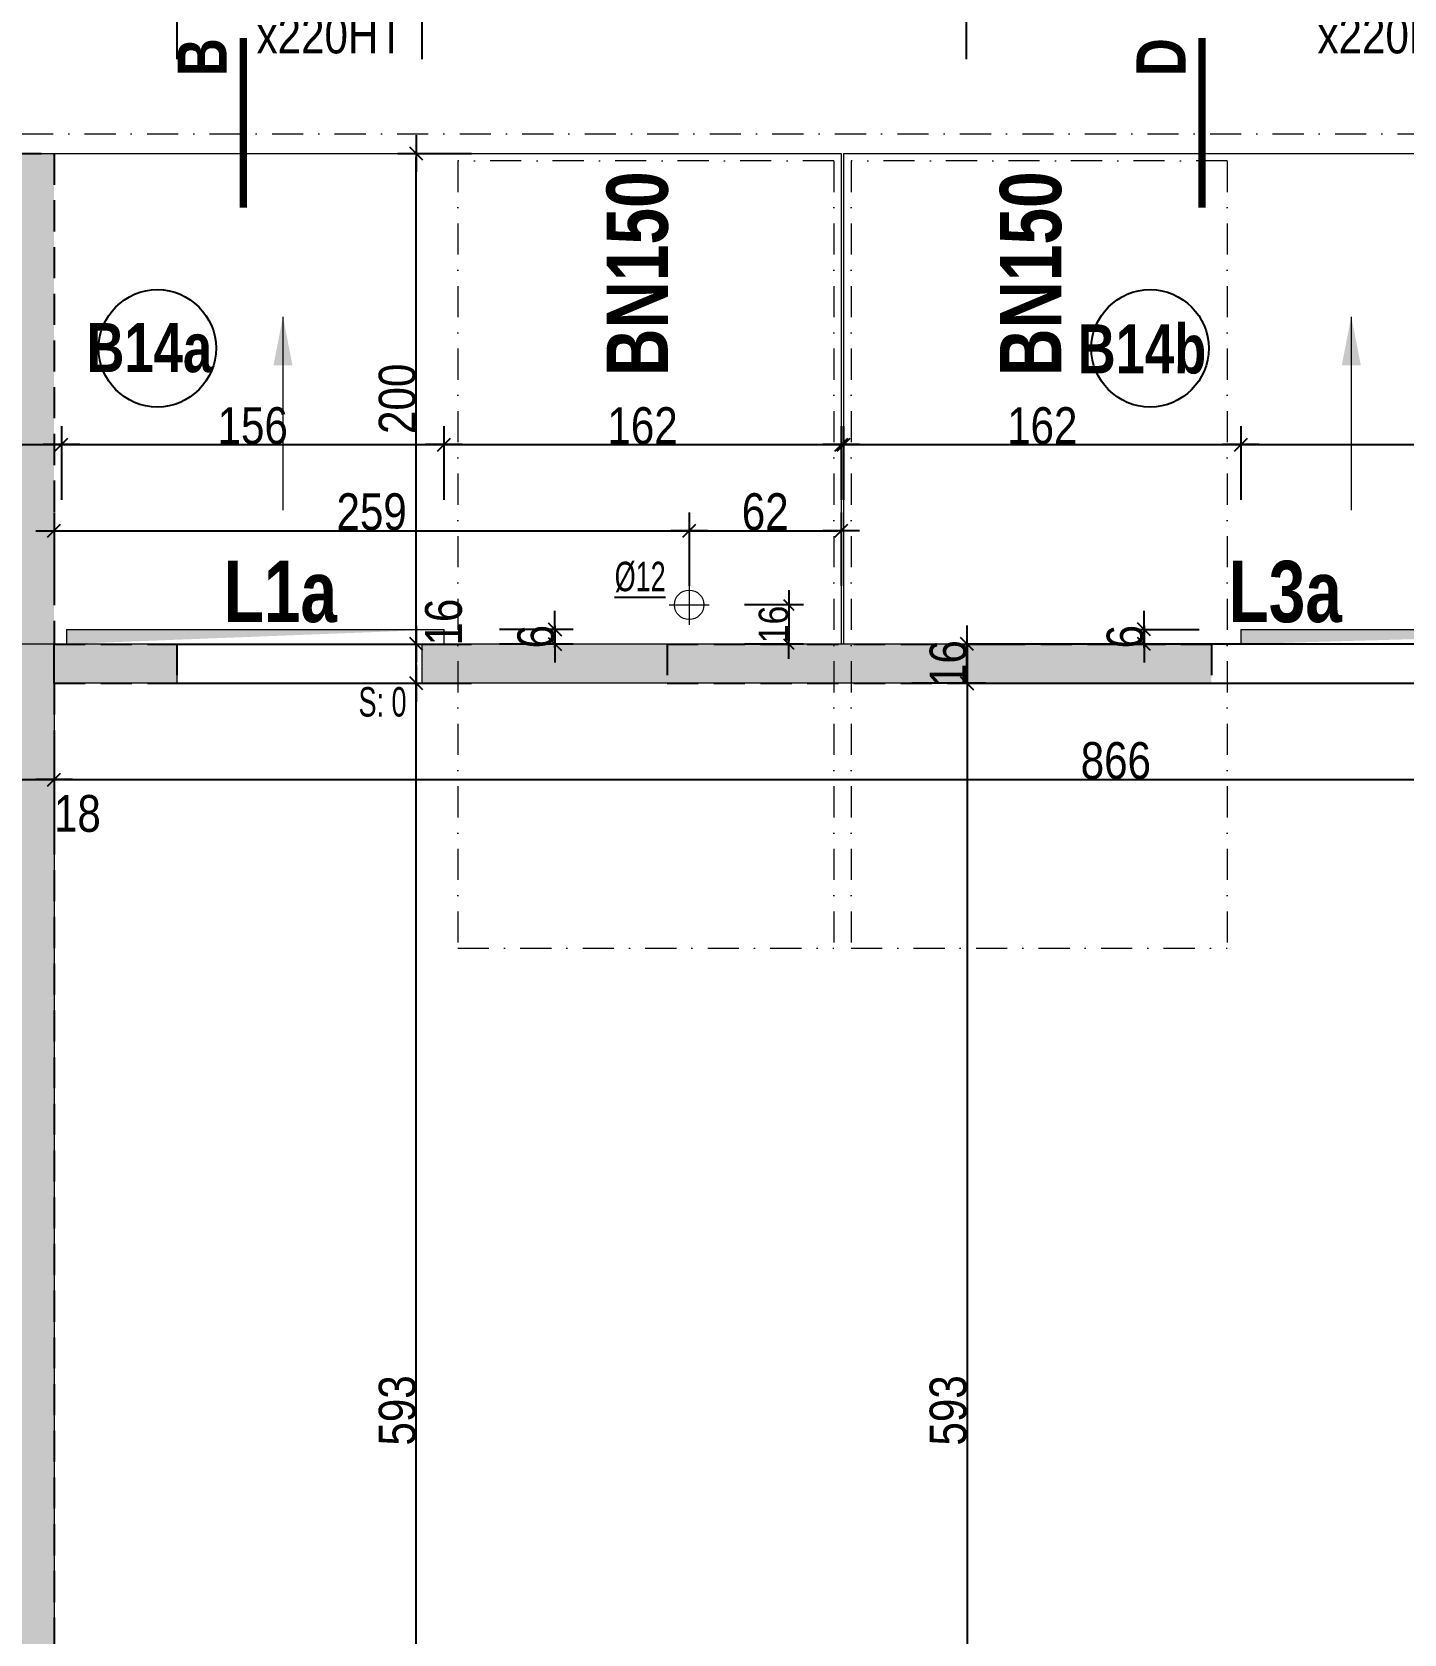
# Model space of a CAD drawing. Header units: millimetres. Extents: x 0 to 26991, y -21919 to -4.
# Drawn here: x 22053 to 22612, y -18921 to -18267 of the extents above; entities that cross this region are included whole.
import ezdxf
from ezdxf.enums import TextEntityAlignment as Align

# ---------------------------------------------------------------- set-up
doc = ezdxf.new("R2010")
doc.units = ezdxf.units.MM
doc.linetypes.add('CACHEX2', pattern=[19.05, 12.7, -6.35])
doc.linetypes.add('TIRETPTX2', pattern=[50.8, 25.4, -12.7, 0, -12.7])
for name, color, linetype in [('01_cote_gen', 4, 'Continuous'), ('01_linteaux', 2, 'Continuous'), ('01_murs_sup', 2, 'CACHEX2'), ('01_poch_murs', 253, 'Continuous'), ('01_poch_poteaux', 250, 'Continuous'), ('01_texte', 230, 'Continuous'), ('AA_COTES', 2, 'Continuous')]:
    doc.layers.add(name, color=color, linetype=linetype)
doc.layers.add('01_murs_coup', color=5, linetype='Continuous', lineweight=60)
doc.layers.add('01_tram_axes', color=2, linetype='TIRETPTX2', lineweight=9)
doc.styles.add('ARIAL NA', font='ARIALN.TTF')
doc.styles.add('impact', font='impact.ttf')
doc.styles.add('STYLE2', font='ARIALN.TTF')
doc.dimstyles.new('JB50', dxfattribs={"dimscale": 0.1, "dimtxt": 150, "dimasz": 15, "dimexe": 0.1, "dimexo": 0.1, "dimgap": 0.09, "dimtad": 1, "dimdec": 1, "dimdsep": 46, "dimtxsty": 'STYLE2', "dimblk1": 'BOND_G', "dimblk2": 'BOND_D', "dimsah": 1, "dimcen": 1.5, "dimdle": 0.01, "dimse1": 1, "dimse2": 1, "dimclrd": 4, "dimclre": 2, "dimclrt": 6, "dimazin": 2, "dimtfac": 2.333333, "dimtdec": 1, "dimtix": 1, "dimtmove": 2, "dimatfit": 3, "dimldrblk": 'BOND_G', "dimfxl": 1, "dimtolj": 1, "dimtzin": 0, "dimarcsym": 0})
doc.dimstyles.new('JB50res', dxfattribs={"dimscale": 0.1, "dimtxt": 120, "dimasz": 12, "dimexe": 0.1, "dimexo": 0.1, "dimgap": 0.09, "dimtad": 1, "dimdec": 1, "dimdsep": 46, "dimtxsty": 'STYLE2', "dimblk1": 'BOND_G', "dimblk2": 'BOND_D', "dimsah": 1, "dimcen": 1.5, "dimdle": 0.01, "dimse1": 1, "dimse2": 1, "dimclrd": 4, "dimclre": 2, "dimclrt": 6, "dimazin": 2, "dimtfac": 2.333333, "dimtdec": 1, "dimtix": 1, "dimtmove": 2, "dimatfit": 3, "dimldrblk": 'BOND_G', "dimfxl": 1, "dimtolj": 1, "dimtzin": 0, "dimarcsym": 0})
pattern_1 = [(135, (-7447.66, 5279.43), (-11.2253202, 9e-16), [7.9375, -7.9375])]

# ---------------------------------------------------------------- blocks, each defined once
blk = doc.blocks.new('BOND_G')
at = {"layer": 'AA_COTES', "color": 0}
for p, q in [((0, -5), (0, 15)), ((5, 0), (-5, 0)), ((1.77, 1.77), (-1.77, -1.77))]:
    blk.add_line(p, q, dxfattribs=at)
blk = doc.blocks.new('BOND_D')
at = {"layer": 'AA_COTES', "color": 0}
for p, q in [((0, 5), (0, -15)), ((5, 0), (-5, 0)), ((-1.77, -1.77), (1.77, 1.77))]:
    blk.add_line(p, q, dxfattribs=at)
blk = doc.blocks.new('*D3203')
at = {"layer": '01_cote_gen', "color": 4, "lineweight": -2, "ltscale": 2, "transparency": 16777216}
blk.add_line((22322.24, -18470.77), (22381.24, -18470.77), dxfattribs=at)
at = {"layer": 'Defpoints', "color": 0, "ltscale": 2, "transparency": 16777216}
for p in [(22382.74, -18470.77), (22320.74, -18499.68), (22382.74, -18515.84)]:
    blk.add_point(p, dxfattribs=at)
at = {"layer": '01_cote_gen', "color": 4, "lineweight": -2, "ltscale": 2, "transparency": 16777216, "xscale": 1.5, "yscale": 1.5, "zscale": 1.5, "rotation": 180}
blk.add_blockref('BOND_G', (22320.74, -18470.77), dxfattribs=at)
at = {"layer": '01_cote_gen', "color": 4, "lineweight": -2, "ltscale": 2, "transparency": 16777216, "xscale": 1.5, "yscale": 1.5, "zscale": 1.5}
blk.add_blockref('BOND_D', (22382.74, -18470.77), dxfattribs=at)
at = {"layer": '01_cote_gen', "color": 6, "lineweight": 0, "ltscale": 2, "transparency": 16777216, "insert": (22351.74, -18463.1), "char_height": 15, "attachment_point": 5, "style": 'STYLE2'}
blk.add_mtext('\\A1;62', dxfattribs=at)
blk = doc.blocks.new('*D3210')
at = {"layer": '01_cote_gen', "color": 4, "lineweight": -2, "ltscale": 0.1, "transparency": 16777216}
blk.add_line((22045.24, -18572.23), (22060.24, -18572.23), dxfattribs=at)
at = {"layer": 'Defpoints', "color": 0, "ltscale": 0.1, "transparency": 16777216}
for p in [(22061.74, -18572.23), (22043.74, -18597.91), (22061.74, -18610.43)]:
    blk.add_point(p, dxfattribs=at)
at = {"layer": '01_cote_gen', "color": 4, "lineweight": -2, "ltscale": 0.1, "transparency": 16777216, "xscale": 1.5, "yscale": 1.5, "zscale": 1.5, "rotation": 180}
blk.add_blockref('BOND_G', (22043.74, -18572.23), dxfattribs=at)
at = {"layer": '01_cote_gen', "color": 4, "lineweight": -2, "ltscale": 0.1, "transparency": 16777216, "xscale": 1.5, "yscale": 1.5, "zscale": 1.5}
blk.add_blockref('BOND_D', (22061.74, -18572.23), dxfattribs=at)
at = {"layer": '01_cote_gen', "color": 6, "ltscale": 0.1, "transparency": 16777216, "insert": (22071.24, -18586.14), "char_height": 15, "attachment_point": 5, "style": 'STYLE2'}
blk.add_mtext('\\A1;18', dxfattribs=at)
blk = doc.blocks.new('*D3211')
at = {"layer": '01_cote_gen', "color": 4, "lineweight": -2, "ltscale": 0.1, "transparency": 16777216}
blk.add_line((22063.24, -18572.23), (22926.24, -18572.23), dxfattribs=at)
at = {"layer": 'Defpoints', "color": 0, "ltscale": 0.1, "transparency": 16777216}
for p in [(22927.74, -18572.23), (22061.74, -18610.43), (22927.74, -18622.95)]:
    blk.add_point(p, dxfattribs=at)
at = {"layer": '01_cote_gen', "color": 4, "lineweight": -2, "ltscale": 0.1, "transparency": 16777216, "xscale": 1.5, "yscale": 1.5, "zscale": 1.5, "rotation": 180}
blk.add_blockref('BOND_G', (22061.74, -18572.23), dxfattribs=at)
at = {"layer": '01_cote_gen', "color": 4, "lineweight": -2, "ltscale": 0.1, "transparency": 16777216, "xscale": 1.5, "yscale": 1.5, "zscale": 1.5}
blk.add_blockref('BOND_D', (22927.74, -18572.23), dxfattribs=at)
at = {"layer": '01_cote_gen', "color": 6, "ltscale": 0.1, "transparency": 16777216, "insert": (22494.74, -18564.56), "char_height": 15, "attachment_point": 5, "style": 'STYLE2'}
blk.add_mtext('\\A1;866', dxfattribs=at)
blk = doc.blocks.new('*D3226')
at = {"layer": '01_cote_gen', "color": 4, "lineweight": -2, "ltscale": 0.1, "transparency": 16777216}
blk.add_line((21311.24, -18114.45), (23456.24, -18114.45), dxfattribs=at)
at = {"layer": 'Defpoints', "color": 0, "ltscale": 0.1, "transparency": 16777216}
for p in [(23457.74, -18114.45), (21309.74, -18604.77), (23457.74, -18604.77)]:
    blk.add_point(p, dxfattribs=at)
at = {"layer": '01_cote_gen', "color": 4, "lineweight": -2, "ltscale": 0.1, "transparency": 16777216, "xscale": 1.5, "yscale": 1.5, "zscale": 1.5, "rotation": 180}
blk.add_blockref('BOND_G', (21309.74, -18114.45), dxfattribs=at)
at = {"layer": '01_cote_gen', "color": 4, "lineweight": -2, "ltscale": 0.1, "transparency": 16777216, "xscale": 1.5, "yscale": 1.5, "zscale": 1.5}
blk.add_blockref('BOND_D', (23457.74, -18114.45), dxfattribs=at)
at = {"layer": '01_cote_gen', "color": 6, "ltscale": 0.1, "transparency": 16777216, "insert": (22383.74, -18106.78), "char_height": 15, "attachment_point": 5, "style": 'STYLE2'}
blk.add_mtext('\\A1;2148', dxfattribs=at)
blk = doc.blocks.new('*D3230')
at = {"layer": '01_cote_gen', "color": 4, "lineweight": -2, "ltscale": 0.1, "transparency": 16777216}
blk.add_line((22063.25, -18470.77), (22319.24, -18470.77), dxfattribs=at)
at = {"layer": 'Defpoints', "color": 0, "ltscale": 0.1, "transparency": 16777216}
for p in [(22320.74, -18470.77), (22061.75, -18477.09), (22320.74, -18478.27)]:
    blk.add_point(p, dxfattribs=at)
at = {"layer": '01_cote_gen', "color": 4, "lineweight": -2, "ltscale": 0.1, "transparency": 16777216, "xscale": 1.5, "yscale": 1.5, "zscale": 1.5, "rotation": 180}
blk.add_blockref('BOND_G', (22061.75, -18470.77), dxfattribs=at)
at = {"layer": '01_cote_gen', "color": 4, "lineweight": -2, "ltscale": 0.1, "transparency": 16777216, "xscale": 1.5, "yscale": 1.5, "zscale": 1.5}
blk.add_blockref('BOND_D', (22320.74, -18470.77), dxfattribs=at)
at = {"layer": '01_cote_gen', "color": 6, "ltscale": 0.1, "transparency": 16777216, "insert": (22191.24, -18463.1), "char_height": 15, "attachment_point": 5, "style": 'STYLE2'}
blk.add_mtext('\\A1;259', dxfattribs=at)
blk = doc.blocks.new('*D3232')
at = {"layer": '01_cote_gen', "color": 4, "lineweight": -2, "transparency": 16777216}
blk.add_line((22361.33, -18502.18), (22361.33, -18515.78), dxfattribs=at)
at = {"layer": 'Defpoints', "color": 0, "transparency": 16777216}
for p in [(22294.38, -18500.98), (22335.38, -18516.98), (22361.33, -18516.98)]:
    blk.add_point(p, dxfattribs=at)
at = {"layer": '01_cote_gen', "color": 4, "lineweight": -2, "transparency": 16777216, "xscale": 1.2, "yscale": 1.2, "zscale": 1.2}
for name, p, rotation in [('BOND_G', (22361.33, -18500.98), 90), ('BOND_D', (22361.33, -18516.98), 270)]:
    blk.add_blockref(name, p, dxfattribs=dict(at, rotation=rotation))
at = {"layer": '01_cote_gen', "color": 6, "lineweight": 0, "transparency": 16777216, "insert": (22355.2, -18508.98), "char_height": 12, "attachment_point": 5, "rotation": 90, "style": 'STYLE2'}
blk.add_mtext('\\A1;16', dxfattribs=at)
blk = doc.blocks.new('*D3243')
at = {"layer": '01_cote_gen', "color": 4, "lineweight": -2, "ltscale": 0.1, "transparency": 16777216}
blk.add_line((21846.24, -18435.67), (22063.25, -18435.67), dxfattribs=at)
at = {"layer": 'Defpoints', "color": 0, "ltscale": 0.1, "transparency": 16777216}
for p in [(22064.75, -18435.67), (21844.74, -18447.97), (22064.75, -18496.71)]:
    blk.add_point(p, dxfattribs=at)
at = {"layer": '01_cote_gen', "color": 4, "lineweight": -2, "ltscale": 0.1, "transparency": 16777216, "xscale": 1.5, "yscale": 1.5, "zscale": 1.5, "rotation": 180}
blk.add_blockref('BOND_G', (21844.74, -18435.67), dxfattribs=at)
at = {"layer": '01_cote_gen', "color": 4, "lineweight": -2, "ltscale": 0.1, "transparency": 16777216, "xscale": 1.5, "yscale": 1.5, "zscale": 1.5}
blk.add_blockref('BOND_D', (22064.75, -18435.67), dxfattribs=at)
at = {"layer": '01_cote_gen', "color": 6, "ltscale": 0.1, "transparency": 16777216, "insert": (21954.74, -18428.01), "char_height": 15, "attachment_point": 5, "style": 'STYLE2'}
blk.add_mtext('\\A1;220', dxfattribs=at)
blk = doc.blocks.new('*D3244')
at = {"layer": '01_cote_gen', "color": 4, "lineweight": -2, "ltscale": 0.1, "transparency": 16777216}
blk.add_line((22066.25, -18435.67), (22219.23, -18435.67), dxfattribs=at)
at = {"layer": 'Defpoints', "color": 0, "ltscale": 0.1, "transparency": 16777216}
for p in [(22220.73, -18435.67), (22064.75, -18458.17), (22220.73, -18510.98)]:
    blk.add_point(p, dxfattribs=at)
at = {"layer": '01_cote_gen', "color": 4, "lineweight": -2, "ltscale": 0.1, "transparency": 16777216, "xscale": 1.5, "yscale": 1.5, "zscale": 1.5, "rotation": 180}
blk.add_blockref('BOND_G', (22064.75, -18435.67), dxfattribs=at)
at = {"layer": '01_cote_gen', "color": 4, "lineweight": -2, "ltscale": 0.1, "transparency": 16777216, "xscale": 1.5, "yscale": 1.5, "zscale": 1.5}
blk.add_blockref('BOND_D', (22220.73, -18435.67), dxfattribs=at)
at = {"layer": '01_cote_gen', "color": 6, "ltscale": 0.1, "transparency": 16777216, "insert": (22142.74, -18428.01), "char_height": 15, "attachment_point": 5, "style": 'STYLE2'}
blk.add_mtext('\\A1;156', dxfattribs=at)
blk = doc.blocks.new('*D3245')
at = {"layer": '01_cote_gen', "color": 4, "lineweight": -2, "ltscale": 0.1, "transparency": 16777216}
blk.add_line((22222.23, -18435.67), (22381.24, -18435.67), dxfattribs=at)
at = {"layer": 'Defpoints', "color": 0, "ltscale": 0.1, "transparency": 16777216}
for p in [(22382.74, -18435.67), (22220.73, -18443.17), (22382.74, -18441)]:
    blk.add_point(p, dxfattribs=at)
at = {"layer": '01_cote_gen', "color": 4, "lineweight": -2, "ltscale": 0.1, "transparency": 16777216, "xscale": 1.5, "yscale": 1.5, "zscale": 1.5, "rotation": 180}
blk.add_blockref('BOND_G', (22220.73, -18435.67), dxfattribs=at)
at = {"layer": '01_cote_gen', "color": 4, "lineweight": -2, "ltscale": 0.1, "transparency": 16777216, "xscale": 1.5, "yscale": 1.5, "zscale": 1.5}
blk.add_blockref('BOND_D', (22382.74, -18435.67), dxfattribs=at)
at = {"layer": '01_cote_gen', "color": 6, "ltscale": 0.1, "transparency": 16777216, "insert": (22301.73, -18428.01), "char_height": 15, "attachment_point": 5, "style": 'STYLE2'}
blk.add_mtext('\\A1;162', dxfattribs=at)
blk = doc.blocks.new('*D3246')
at = {"layer": '01_cote_gen', "color": 4, "lineweight": -2, "ltscale": 0.1, "transparency": 16777216}
blk.add_line((22385.24, -18435.67), (22544.25, -18435.67), dxfattribs=at)
at = {"layer": 'Defpoints', "color": 0, "ltscale": 0.1, "transparency": 16777216}
for p in [(22383.74, -18416.97), (22545.75, -18435.67), (22545.75, -18510.98)]:
    blk.add_point(p, dxfattribs=at)
at = {"layer": '01_cote_gen', "color": 4, "lineweight": -2, "ltscale": 0.1, "transparency": 16777216, "xscale": 1.5, "yscale": 1.5, "zscale": 1.5, "rotation": 180}
blk.add_blockref('BOND_G', (22383.74, -18435.67), dxfattribs=at)
at = {"layer": '01_cote_gen', "color": 4, "lineweight": -2, "ltscale": 0.1, "transparency": 16777216, "xscale": 1.5, "yscale": 1.5, "zscale": 1.5}
blk.add_blockref('BOND_D', (22545.75, -18435.67), dxfattribs=at)
at = {"layer": '01_cote_gen', "color": 6, "ltscale": 0.1, "transparency": 16777216, "insert": (22464.74, -18428.01), "char_height": 15, "attachment_point": 5, "style": 'STYLE2'}
blk.add_mtext('\\A1;162', dxfattribs=at)
blk = doc.blocks.new('*D3247')
at = {"layer": '01_cote_gen', "color": 4, "lineweight": -2, "ltscale": 0.1, "transparency": 16777216}
blk.add_line((22547.25, -18435.67), (22756.24, -18435.67), dxfattribs=at)
at = {"layer": 'Defpoints', "color": 0, "ltscale": 0.1, "transparency": 16777216}
for p in [(22757.74, -18435.67), (22545.75, -18456.3), (22757.74, -18510.98)]:
    blk.add_point(p, dxfattribs=at)
at = {"layer": '01_cote_gen', "color": 4, "lineweight": -2, "ltscale": 0.1, "transparency": 16777216, "xscale": 1.5, "yscale": 1.5, "zscale": 1.5, "rotation": 180}
blk.add_blockref('BOND_G', (22545.75, -18435.67), dxfattribs=at)
at = {"layer": '01_cote_gen', "color": 4, "lineweight": -2, "ltscale": 0.1, "transparency": 16777216, "xscale": 1.5, "yscale": 1.5, "zscale": 1.5}
blk.add_blockref('BOND_D', (22757.74, -18435.67), dxfattribs=at)
at = {"layer": '01_cote_gen', "color": 6, "ltscale": 0.1, "transparency": 16777216, "insert": (22651.75, -18428.13), "char_height": 15, "attachment_point": 5, "style": 'STYLE2'}
blk.add_mtext('\\A1;212', dxfattribs=at)
blk = doc.blocks.new('*D3253')
at = {"layer": '01_cote_gen', "color": 4, "lineweight": -2, "ltscale": 0.1, "transparency": 16777216}
for p, q in [((22265.95, -18509.48), (22265.95, -18507.98)), ((22265.95, -18516.96), (22265.95, -18510.98)), ((22265.95, -18518.46), (22265.95, -18519.96))]:
    blk.add_line(p, q, dxfattribs=at)
at = {"layer": 'Defpoints', "color": 0, "ltscale": 0.1, "transparency": 16777216}
for p in [(22217.53, -18510.98), (22265.95, -18510.98), (22217.53, -18516.96)]:
    blk.add_point(p, dxfattribs=at)
at = {"layer": '01_cote_gen', "color": 4, "lineweight": -2, "ltscale": 0.1, "transparency": 16777216, "xscale": 1.5, "yscale": 1.5, "zscale": 1.5}
for name, p, rotation in [('BOND_D', (22265.95, -18510.98), 270), ('BOND_G', (22265.95, -18516.96), 90)]:
    blk.add_blockref(name, p, dxfattribs=dict(at, rotation=rotation))
at = {"layer": '01_cote_gen', "color": 6, "ltscale": 0.1, "transparency": 16777216, "insert": (22258.28, -18513.97), "char_height": 15, "attachment_point": 5, "rotation": 90, "style": 'STYLE2'}
blk.add_mtext('\\A1;6', dxfattribs=at)
blk = doc.blocks.new('*D3255')
at = {"layer": '01_cote_gen', "color": 4, "lineweight": -2, "ltscale": 0.1, "transparency": 16777216}
for p, q in [((22506.27, -18509.48), (22506.27, -18507.98)), ((22506.27, -18510.98), (22506.27, -18516.95)), ((22506.27, -18518.45), (22506.27, -18519.95))]:
    blk.add_line(p, q, dxfattribs=at)
at = {"layer": 'Defpoints', "color": 0, "ltscale": 0.1, "transparency": 16777216}
for p in [(22545.75, -18510.98), (22506.27, -18516.95), (22545.92, -18516.95)]:
    blk.add_point(p, dxfattribs=at)
at = {"layer": '01_cote_gen', "color": 4, "lineweight": -2, "ltscale": 0.1, "transparency": 16777216, "xscale": 1.5, "yscale": 1.5, "zscale": 1.5}
for name, p, rotation in [('BOND_G', (22506.27, -18510.98), 270), ('BOND_D', (22506.27, -18516.95), 90)]:
    blk.add_blockref(name, p, dxfattribs=dict(at, rotation=rotation))
at = {"layer": '01_cote_gen', "color": 6, "ltscale": 0.1, "transparency": 16777216, "insert": (22498.6, -18513.97), "char_height": 15, "attachment_point": 5, "rotation": 90, "style": 'STYLE2'}
blk.add_mtext('\\A1;6', dxfattribs=at)
blk = doc.blocks.new('*D3260')
at = {"layer": '01_cote_gen', "color": 4, "lineweight": -2, "ltscale": 0.1, "transparency": 16777216}
blk.add_line((21995.24, -18255.97), (22110.24, -18255.97), dxfattribs=at)
at = {"layer": 'Defpoints', "color": 0, "ltscale": 0.1, "transparency": 16777216}
for p in [(22111.74, -18255.97), (21993.74, -18516.98), (22111.74, -18516.98)]:
    blk.add_point(p, dxfattribs=at)
at = {"layer": '01_cote_gen', "color": 4, "lineweight": -2, "ltscale": 0.1, "transparency": 16777216, "xscale": 1.5, "yscale": 1.5, "zscale": 1.5, "rotation": 180}
blk.add_blockref('BOND_G', (21993.74, -18255.97), dxfattribs=at)
at = {"layer": '01_cote_gen', "color": 4, "lineweight": -2, "ltscale": 0.1, "transparency": 16777216, "xscale": 1.5, "yscale": 1.5, "zscale": 1.5}
blk.add_blockref('BOND_D', (22111.74, -18255.97), dxfattribs=at)
at = {"layer": '01_cote_gen', "color": 6, "ltscale": 0.1, "transparency": 16777216, "insert": (22052.74, -18248.3), "char_height": 15, "attachment_point": 5, "style": 'STYLE2'}
blk.add_mtext('\\A1;118', dxfattribs=at)
blk = doc.blocks.new('*D3261')
at = {"layer": '01_cote_gen', "color": 4, "lineweight": -2, "ltscale": 0.1, "transparency": 16777216}
blk.add_line((22113.24, -18255.97), (22210.24, -18255.97), dxfattribs=at)
at = {"layer": 'Defpoints', "color": 0, "ltscale": 0.1, "transparency": 16777216}
for p in [(22211.74, -18255.97), (22111.74, -18263.47), (22211.74, -18524.96)]:
    blk.add_point(p, dxfattribs=at)
at = {"layer": '01_cote_gen', "color": 4, "lineweight": -2, "ltscale": 0.1, "transparency": 16777216, "xscale": 1.5, "yscale": 1.5, "zscale": 1.5, "rotation": 180}
blk.add_blockref('BOND_G', (22111.74, -18255.97), dxfattribs=at)
at = {"layer": '01_cote_gen', "color": 4, "lineweight": -2, "ltscale": 0.1, "transparency": 16777216, "xscale": 1.5, "yscale": 1.5, "zscale": 1.5}
blk.add_blockref('BOND_D', (22211.74, -18255.97), dxfattribs=at)
at = {"layer": '01_cote_gen', "color": 6, "ltscale": 0.1, "transparency": 16777216, "insert": (22161.74, -18248.3), "char_height": 15, "attachment_point": 5, "style": 'STYLE2'}
blk.add_mtext('\\A1;100', dxfattribs=at)
blk = doc.blocks.new('*D3262')
at = {"layer": '01_cote_gen', "color": 4, "lineweight": -2, "ltscale": 0.1, "transparency": 16777216}
blk.add_line((22213.24, -18255.97), (22432.2, -18255.97), dxfattribs=at)
at = {"layer": 'Defpoints', "color": 0, "ltscale": 0.1, "transparency": 16777216}
for p in [(22433.7, -18255.97), (22211.74, -18278.47), (22433.7, -18524.96)]:
    blk.add_point(p, dxfattribs=at)
at = {"layer": '01_cote_gen', "color": 4, "lineweight": -2, "ltscale": 0.1, "transparency": 16777216, "xscale": 1.5, "yscale": 1.5, "zscale": 1.5, "rotation": 180}
blk.add_blockref('BOND_G', (22211.74, -18255.97), dxfattribs=at)
at = {"layer": '01_cote_gen', "color": 4, "lineweight": -2, "ltscale": 0.1, "transparency": 16777216, "xscale": 1.5, "yscale": 1.5, "zscale": 1.5}
blk.add_blockref('BOND_D', (22433.7, -18255.97), dxfattribs=at)
at = {"layer": '01_cote_gen', "color": 6, "ltscale": 0.1, "transparency": 16777216, "insert": (22322.72, -18248.43), "char_height": 15, "attachment_point": 5, "style": 'STYLE2'}
blk.add_mtext('\\A1;222', dxfattribs=at)
blk = doc.blocks.new('*D3263')
at = {"layer": '01_cote_gen', "color": 4, "lineweight": -2, "ltscale": 0.1, "transparency": 16777216}
blk.add_line((22435.2, -18255.97), (22732.24, -18255.97), dxfattribs=at)
at = {"layer": 'Defpoints', "color": 0, "ltscale": 0.1, "transparency": 16777216}
for p in [(22733.74, -18255.97), (22433.7, -18532.96), (22733.74, -18532.96)]:
    blk.add_point(p, dxfattribs=at)
at = {"layer": '01_cote_gen', "color": 4, "lineweight": -2, "ltscale": 0.1, "transparency": 16777216, "xscale": 1.5, "yscale": 1.5, "zscale": 1.5, "rotation": 180}
blk.add_blockref('BOND_G', (22433.7, -18255.97), dxfattribs=at)
at = {"layer": '01_cote_gen', "color": 4, "lineweight": -2, "ltscale": 0.1, "transparency": 16777216, "xscale": 1.5, "yscale": 1.5, "zscale": 1.5}
blk.add_blockref('BOND_D', (22733.74, -18255.97), dxfattribs=at)
at = {"layer": '01_cote_gen', "color": 6, "ltscale": 0.1, "transparency": 16777216, "insert": (22583.72, -18248.3), "char_height": 15, "attachment_point": 5, "style": 'STYLE2'}
blk.add_mtext('\\A1;300', dxfattribs=at)
blk = doc.blocks.new('*D3345')
at = {"layer": '01_cote_gen', "color": 4, "lineweight": -2, "ltscale": 0.1, "transparency": 16777216}
for p, q in [((22434.08, -18515.46), (22434.08, -18513.96)), ((22434.08, -18516.96), (22434.08, -18532.96)), ((22434.08, -18534.46), (22434.08, -18535.96))]:
    blk.add_line(p, q, dxfattribs=at)
at = {"layer": 'Defpoints', "color": 0, "ltscale": 0.1, "transparency": 16777216}
for p in [(22604.53, -18516.96), (22434.08, -18532.96), (22604.53, -18532.96)]:
    blk.add_point(p, dxfattribs=at)
at = {"layer": '01_cote_gen', "color": 4, "lineweight": -2, "ltscale": 0.1, "transparency": 16777216, "xscale": 1.5, "yscale": 1.5, "zscale": 1.5}
for name, p, rotation in [('BOND_G', (22434.08, -18516.96), 270), ('BOND_D', (22434.08, -18532.96), 90)]:
    blk.add_blockref(name, p, dxfattribs=dict(at, rotation=rotation))
at = {"layer": '01_cote_gen', "color": 6, "ltscale": 0.1, "transparency": 16777216, "insert": (22426.41, -18524.96), "char_height": 15, "attachment_point": 5, "rotation": 90, "style": 'STYLE2'}
blk.add_mtext('\\A1;16', dxfattribs=at)
blk = doc.blocks.new('*D3346')
at = {"layer": '01_cote_gen', "color": 4, "lineweight": -2, "ltscale": 0.1, "transparency": 16777216}
blk.add_line((22434.08, -18534.46), (22434.08, -19124.49), dxfattribs=at)
at = {"layer": 'Defpoints', "color": 0, "ltscale": 0.1, "transparency": 16777216}
for p in [(22604.53, -18532.96), (22434.08, -19125.99), (22443.87, -19125.99)]:
    blk.add_point(p, dxfattribs=at)
at = {"layer": '01_cote_gen', "color": 4, "lineweight": -2, "ltscale": 0.1, "transparency": 16777216, "xscale": 1.5, "yscale": 1.5, "zscale": 1.5}
for name, p, rotation in [('BOND_G', (22434.08, -18532.96), 90), ('BOND_D', (22434.08, -19125.99), 270)]:
    blk.add_blockref(name, p, dxfattribs=dict(at, rotation=rotation))
at = {"layer": '01_cote_gen', "color": 6, "ltscale": 0.1, "transparency": 16777216, "insert": (22426.41, -18829.47), "char_height": 15, "attachment_point": 5, "rotation": 90, "style": 'STYLE2'}
blk.add_mtext('\\A1;593', dxfattribs=at)
blk = doc.blocks.new('*D3537')
at = {"layer": '01_cote_gen', "color": 4, "lineweight": -2, "ltscale": 0.1, "transparency": 16777216}
blk.add_line((22209.42, -19124.47), (22209.42, -18534.48), dxfattribs=at)
at = {"layer": 'Defpoints', "color": 0, "ltscale": 0.1, "transparency": 16777216}
for p in [(22209.42, -18532.98), (22261.2, -18532.98), (22285.72, -19125.97)]:
    blk.add_point(p, dxfattribs=at)
at = {"layer": '01_cote_gen', "color": 4, "lineweight": -2, "ltscale": 0.1, "transparency": 16777216, "xscale": 1.5, "yscale": 1.5, "zscale": 1.5}
for name, p, rotation in [('BOND_D', (22209.42, -18532.98), 90), ('BOND_G', (22209.42, -19125.97), 270)]:
    blk.add_blockref(name, p, dxfattribs=dict(at, rotation=rotation))
at = {"layer": '01_cote_gen', "color": 6, "ltscale": 0.1, "transparency": 16777216, "insert": (22201.76, -18829.48), "char_height": 15, "attachment_point": 5, "rotation": 90, "style": 'STYLE2'}
blk.add_mtext('\\A1;593', dxfattribs=at)
blk = doc.blocks.new('*D3538')
at = {"layer": '01_cote_gen', "color": 4, "lineweight": -2, "ltscale": 0.1, "transparency": 16777216}
blk.add_line((22209.42, -18531.48), (22209.42, -18518.48), dxfattribs=at)
at = {"layer": 'Defpoints', "color": 0, "ltscale": 0.1, "transparency": 16777216}
for p in [(22209.42, -18516.98), (22269.71, -18516.98), (22261.2, -18532.98)]:
    blk.add_point(p, dxfattribs=at)
at = {"layer": '01_cote_gen', "color": 4, "lineweight": -2, "ltscale": 0.1, "transparency": 16777216, "xscale": 1.5, "yscale": 1.5, "zscale": 1.5}
for name, p, rotation in [('BOND_D', (22209.42, -18516.98), 90), ('BOND_G', (22209.42, -18532.98), 270)]:
    blk.add_blockref(name, p, dxfattribs=dict(at, rotation=rotation))
at = {"layer": '01_cote_gen', "color": 6, "ltscale": 0.1, "transparency": 16777216, "insert": (22220.64, -18508.03), "char_height": 15, "attachment_point": 5, "rotation": 90, "style": 'STYLE2'}
blk.add_mtext('\\A1;16', dxfattribs=at)
blk = doc.blocks.new('*D3539')
at = {"layer": '01_cote_gen', "color": 4, "lineweight": -2, "ltscale": 0.1, "transparency": 16777216}
blk.add_line((22209.42, -18515.46), (22209.42, -18318.48), dxfattribs=at)
at = {"layer": 'Defpoints', "color": 0, "ltscale": 0.1, "transparency": 16777216}
for p in [(22200.02, -18316.98), (22209.42, -18316.98), (22225.07, -18516.96)]:
    blk.add_point(p, dxfattribs=at)
at = {"layer": '01_cote_gen', "color": 4, "lineweight": -2, "ltscale": 0.1, "transparency": 16777216, "xscale": 1.5, "yscale": 1.5, "zscale": 1.5}
for name, p, rotation in [('BOND_D', (22209.42, -18316.98), 90), ('BOND_G', (22209.42, -18516.96), 270)]:
    blk.add_blockref(name, p, dxfattribs=dict(at, rotation=rotation))
at = {"layer": '01_cote_gen', "color": 6, "ltscale": 0.1, "transparency": 16777216, "insert": (22201.76, -18416.97), "char_height": 15, "attachment_point": 5, "rotation": 90, "style": 'STYLE2'}
blk.add_mtext('\\A1;200', dxfattribs=at)
blk = doc.blocks.new('*D3688')
at = {"layer": '01_cote_gen', "color": 4, "lineweight": -2, "ltscale": 0.1, "transparency": 16777216}
blk.add_line((22389.13, -31.29), (22362.93, -31.29), dxfattribs=at)
at = {"layer": 'Defpoints', "color": 0, "ltscale": 0.1, "transparency": 16777216}
for p in [(22390.33, -4.17), (22361.73, -31.29), (22361.73, -19352)]:
    blk.add_point(p, dxfattribs=at)
at = {"layer": '01_cote_gen', "color": 4, "lineweight": -2, "ltscale": 0.1, "transparency": 16777216, "xscale": 1.2, "yscale": 1.2, "zscale": 1.2, "rotation": 180}
blk.add_blockref('BOND_D', (22361.73, -31.29), dxfattribs=at)
at = {"layer": '01_cote_gen', "color": 4, "lineweight": -2, "ltscale": 0.1, "transparency": 16777216, "xscale": 1.2, "yscale": 1.2, "zscale": 1.2}
blk.add_blockref('BOND_G', (22390.33, -31.29), dxfattribs=at)
at = {"layer": '01_cote_gen', "color": 6, "ltscale": 0.1, "transparency": 16777216, "insert": (22376.03, -25.15), "char_height": 12, "attachment_point": 5, "style": 'STYLE2'}
blk.add_mtext('\\A1;28.6', dxfattribs=at)

msp = doc.modelspace()

# ---------------------------------------------------------------- hatches: boundary and pattern name
at = {"layer": '01_murs_sup'}
h = msp.add_hatch(dxfattribs=at)
h.set_pattern_fill('DASH', color=256, scale=2.5, angle=135)
h.set_pattern_definition(pattern_1)
h.paths.add_polyline_path([(21535.74, -18516.98), (21309.74, -18516.98), (21309.74, -19143.98), (21576.74, -19143.98), (21576.74, -19125.98), (21325.74, -19125.98), (21325.74, -18532.98), (21535.74, -18532.98)])
h.paths.add_polyline_path([(21793.74, -18516.98), (21635.74, -18516.98), (21635.74, -18532.98), (21793.74, -18532.98)])
h.paths.add_polyline_path([(22111.74, -18516.98), (22061.74, -18516.98), (22061.74, -18316.98), (22043.74, -18316.98), (22043.74, -18516.98), (21993.74, -18516.98), (21993.74, -18532.98), (22043.74, -18532.98), (22043.74, -19125.98), (21678.74, -19125.98), (21678.74, -19143.98), (22069.74, -19143.98), (22069.74, -19125.98), (22061.74, -19125.98), (22061.74, -18532.98), (22111.74, -18532.98)])
h = msp.add_hatch(dxfattribs=at)
h.set_pattern_fill('DASH', color=256, scale=2.5, angle=135)
h.set_pattern_definition(pattern_1)
h.paths.add_polyline_path([(22533.74, -18516.98), (22311.74, -18516.98), (22311.74, -18532.98), (22533.74, -18532.98)], flags=17)
h.paths.add_polyline_path([(22955.74, -18516.98), (22797.74, -18516.98), (22797.74, -18316.98), (22779.74, -18316.98), (22779.74, -18516.98), (22633.74, -18516.98), (22633.74, -18532.98), (22779.74, -18532.98), (22779.74, -19090.98), (22742.74, -19090.98), (22742.74, -19125.98), (22171.74, -19125.98), (22171.74, -19143.98), (22760.74, -19143.98), (22760.74, -19108.98), (22928.74, -19108.98), (22928.74, -19166.98), (22946.74, -19166.98), (22946.74, -19090.98), (22797.74, -19090.98), (22797.74, -18532.98), (22955.74, -18532.98)])
h.paths.add_polyline_path([(23179.74, -18516.98), (23055.74, -18516.98), (23055.74, -18532.98), (23179.74, -18532.98)])
h.paths.add_polyline_path([(23457.74, -18516.98), (23279.74, -18516.98), (23279.74, -18532.98), (23441.74, -18532.98), (23441.74, -18683.98), (23457.74, -18683.98)])
h.paths.add_polyline_path([(23457.74, -18883.98), (23441.74, -18883.98), (23441.74, -19273.98), (22946.74, -19273.98), (22946.74, -19268.98), (22928.74, -19268.98), (22928.74, -19273.98), (22679.74, -19273.98), (22679.74, -19291.98), (22928.74, -19291.98), (22928.74, -19491.98), (22946.74, -19491.98), (22946.74, -19291.98), (23441.74, -19291.98), (23441.74, -19483.98), (23457.74, -19483.98)])
h.paths.add_polyline_path([(23457.74, -19583.98), (23441.74, -19583.98), (23441.74, -19884.98), (23349.74, -19884.98), (23349.74, -19900.98), (23457.74, -19900.98)])
at = {"layer": '01_poch_murs', "ltscale": 0.1}
h = msp.add_hatch(color=256, dxfattribs=at)
h.dxf.hatch_style = 1
h.paths.add_polyline_path([(21325.74, -18532.96), (21328.74, -18532.96), (21328.74, -18524.96), (21309.74, -18524.96), (21309.74, -19134.79), (21584.78, -19134.78), (21584.78, -19125.96), (21325.74, -19125.98)])
h.paths.add_polyline_path([(21328.74, -18516.96), (21309.74, -18516.96), (21309.74, -18524.96), (21328.74, -18524.96)])
h.paths.add_polyline_path([(21482.15, -18516.96), (21328.74, -18516.96), (21328.74, -18524.96), (21482.15, -18524.96)])
h.paths.add_polyline_path([(21482.15, -18524.96), (21328.74, -18524.96), (21328.74, -18532.96), (21482.15, -18532.96)])
h.paths.add_polyline_path([(21535.74, -18524.96), (21482.15, -18524.96), (21482.15, -18532.96), (21535.74, -18532.96)])
h.paths.add_polyline_path([(21535.74, -18516.96), (21482.15, -18516.96), (21482.15, -18524.96), (21535.74, -18524.96)])
h.paths.add_polyline_path([(21689.33, -18516.96), (21635.74, -18516.96), (21635.74, -18532.96), (21689.33, -18532.96)])
h.paths.add_polyline_path([(21793.74, -18516.96), (21689.33, -18516.96), (21689.33, -18532.96), (21793.74, -18532.96)])
h.paths.add_polyline_path([(22043.74, -18516.96), (22003.15, -18516.96), (22003.15, -18532.96), (22043.74, -18532.96)])
h.paths.add_polyline_path([(22003.15, -18516.96), (21993.74, -18516.96), (21993.74, -18532.96), (22003.15, -18532.96)])
h.paths.add_polyline_path([(22111.74, -18516.96), (22061.74, -18516.96), (22061.74, -18532.96), (22111.74, -18532.96)])
h.paths.add_polyline_path([(22226.33, -18516.96), (22211.74, -18516.96), (22211.74, -18532.96), (22226.33, -18532.96)])
h.paths.add_polyline_path([(22379.74, -18516.96), (22226.33, -18516.96), (22226.33, -18532.96), (22379.74, -18532.96)])
h.paths.add_polyline_path([(22386.74, -18516.96), (22379.74, -18516.96), (22379.74, -18532.96), (22386.74, -18532.96)])
h.paths.add_polyline_path([(22433.7, -18516.96), (22386.74, -18516.96), (22386.74, -18532.96), (22433.7, -18532.96)])
h.paths.add_polyline_path([(22763.34, -18516.96), (22733.74, -18516.96), (22733.74, -18532.96), (22763.34, -18532.96)])
h.paths.add_polyline_path([(22916.75, -18516.96), (22763.34, -18516.96), (22763.34, -18532.96), (22916.75, -18532.96)])
h.paths.add_polyline_path([(22923.75, -18516.96), (22916.75, -18516.96), (22916.75, -18532.96), (22923.75, -18532.96)])
h.paths.add_polyline_path([(22937.11, -18516.96), (22923.75, -18516.96), (22923.75, -18532.96), (22927.74, -18532.96), (22927.74, -18640.86), (22937.11, -18640.86)])
h.paths.add_polyline_path([(23077.16, -18516.96), (22937.11, -18516.96), (22937.11, -18640.86), (22945.74, -18640.86), (22945.74, -18532.96), (23077.16, -18532.96)])
h.paths.add_polyline_path([(23179.74, -18516.96), (23077.16, -18516.96), (23077.16, -18532.96), (23179.74, -18532.96)])
h.paths.add_polyline_path([(23285.33, -18516.96), (23279.74, -18516.96), (23279.74, -18532.96), (23285.33, -18532.96)])
h.paths.add_polyline_path([(23438.74, -18516.96), (23285.33, -18516.96), (23285.33, -18532.96), (23438.74, -18532.96)])
h.paths.add_polyline_path([(23447.11, -18516.96), (23438.74, -18516.96), (23438.74, -18532.96), (23441.74, -18532.96), (23441.74, -18683.96), (23447.11, -18683.96)])
h.paths.add_polyline_path([(23457.74, -18516.96), (23447.11, -18516.96), (23447.11, -18683.96), (23457.74, -18683.96)])
h.paths.add_polyline_path([(22937.11, -18640.86), (22927.74, -18640.86), (22927.74, -19090.99), (22742.74, -19090.99), (22742.74, -19125.99), (22508.93, -19126.03), (22508.93, -19144.03), (22760.74, -19143.99), (22760.74, -19128.99), (22760.66, -19128.99), (22760.7, -19108.99), (22780.76, -19108.99), (22866.73, -19108.99), (22866.73, -19108.94), (22906.71, -19108.94), (22927.74, -19108.99), (22927.74, -19170.84), (22937.11, -19170.84)])
h.paths.add_polyline_path([(22945.74, -18640.86), (22937.11, -18640.86), (22937.11, -19170.84), (22945.74, -19170.84)])
at = {"layer": '01_poch_poteaux', "ltscale": 0.1}
h = msp.add_hatch(color=256, dxfattribs=at)
h.dxf.hatch_style = 1
h.paths.add_polyline_path([(22061.74, -18532.96), (22061.74, -18516.96), (22043.74, -18516.96), (22043.74, -18532.96), (22043.74, -19125.96), (22043.74, -19144.03), (22061.74, -19144.03), (22061.74, -19126.03)])

# ---------------------------------------------------------------- linework, layer by layer
at = {"layer": '01_linteaux', "lineweight": 0}
for p, q in [((21846.74, -18316.98), (22231.15, -18316.98)), ((22232.15, -18316.98), (22382.74, -18316.98)), ((22382.74, -18316.98), (22382.74, -18516.96)), ((22383.74, -18316.98), (22383.74, -18516.96)), ((22383.74, -18316.98), (22919.74, -18316.98)), ((22320.74, -18492.83), (22320.74, -18509.14)), ((22312.59, -18500.98), (22328.89, -18500.98)), ((22066.75, -18510.98), (22066.75, -18516.96)), ((22066.75, -18510.98), (22220.73, -18510.98)), ((22220.73, -18510.98), (22220.73, -18516.96)), ((22545.75, -18510.98), (22757.74, -18510.98)), ((22545.75, -18510.98), (22545.75, -18516.96))]:
    msp.add_line(p, q, dxfattribs=at)
at = {"layer": '01_linteaux', "color": 230, "lineweight": 0}
for p, q in [((22155.08, -18383.49), (22155.08, -18462.34)), ((22590.76, -18383.49), (22590.76, -18462.34))]:
    msp.add_line(p, q, dxfattribs=at)
at = {"layer": '01_linteaux', "ltscale": 0.1}
for p, q in [((22111.74, -18516.96), (22211.74, -18516.96)), ((22733.74, -18516.96), (22433.7, -18516.96)), ((22111.74, -18532.96), (22211.74, -18532.96)), ((22433.7, -18532.96), (22733.74, -18532.96))]:
    msp.add_line(p, q, dxfattribs=at)
at = {"layer": '01_linteaux', "lineweight": 0}
msp.add_circle((22320.74, -18500.98), 6, dxfattribs=at)
at = {"layer": '01_linteaux', "color": 230, "lineweight": 0}
for points in [[(22155.08, -18383.49), (22151.18, -18403.39), (22155.08, -18403.39)], [(22155.08, -18383.49), (22158.98, -18403.39), (22155.08, -18403.39)], [(22590.76, -18383.49), (22586.86, -18403.39), (22590.76, -18403.39)], [(22590.76, -18383.49), (22594.66, -18403.39), (22590.76, -18403.39)]]:
    msp.add_solid(points, dxfattribs=at)
at = {"layer": '01_linteaux', "lineweight": 0}
for points in [[(22066.75, -18516.96), (22066.75, -18510.98), (22220.73, -18510.98)], [(22545.75, -18516.96), (22545.75, -18510.98), (22757.74, -18510.98)]]:
    msp.add_solid(points, dxfattribs=at)
at = {"layer": '01_murs_coup', "linetype": 'Continuous', "lineweight": 18}
for p, q in [((22111.74, -18516.96), (21993.74, -18516.96)), ((22111.74, -18516.96), (21993.74, -18516.96)), ((22111.74, -18516.96), (22111.74, -18532.96)), ((22433.7, -18516.96), (22211.74, -18516.96)), ((22211.74, -18516.96), (22211.74, -18532.96)), ((22433.7, -18516.96), (22433.7, -18532.96)), ((22061.74, -18532.96), (22061.74, -19126.03)), ((22111.74, -18532.96), (22061.74, -18532.96)), ((22111.74, -18532.96), (22061.74, -18532.96)), ((22433.7, -18532.96), (22211.74, -18532.96))]:
    msp.add_line(p, q, dxfattribs=at)
at = {"layer": '01_murs_sup'}
for p, q in [((22043.74, -18316.98), (22061.74, -18316.98)), ((22061.74, -18316.98), (22061.74, -18516.98)), ((22061.75, -18316.98), (22061.75, -18516.98)), ((22061.74, -18516.98), (22111.74, -18516.98)), ((22111.74, -18516.98), (22111.74, -18532.98)), ((22311.74, -18516.98), (22311.74, -18532.98)), ((22311.74, -18516.98), (22533.74, -18516.98)), ((22533.74, -18516.98), (22533.74, -18532.98)), ((22061.74, -18532.98), (22061.74, -19125.98)), ((22061.74, -18532.98), (22111.74, -18532.98)), ((22311.74, -18532.98), (22533.74, -18532.98))]:
    msp.add_line(p, q, dxfattribs=at)
at = {"layer": '01_poch_poteaux', "ltscale": 0.1}
msp.add_line((22061.74, -18532.96), (22061.74, -18516.96), dxfattribs=at)
at = {"layer": '01_texte', "const_width": 3}
for points in [[(22138.89, -18338.98), (22138.89, -18269.83)], [(22529.94, -18338.98), (22529.94, -18269.83)]]:
    msp.add_lwpolyline(points, dxfattribs=at)
at = {"layer": '01_texte'}
for centre in [(22103.84, -18396.39), (22508.68, -18396.39)]:
    msp.add_circle(centre, 23.93, dxfattribs=at)
at = {"layer": '01_tram_axes', "ltscale": 0.5}
for p, q in [((21309.15, -18308.98), (23465.74, -18308.98)), ((22226.33, -18319.98), (22226.33, -18640.96)), ((22379.74, -18319.98), (22226.33, -18319.98)), ((22379.74, -18319.98), (22379.74, -18640.96)), ((22386.74, -18319.98), (22386.74, -18640.96)), ((22540.15, -18319.98), (22386.74, -18319.98)), ((22540.15, -18319.98), (22540.15, -18640.96)), ((22226.33, -18640.96), (22379.74, -18640.96)), ((22386.74, -18640.96), (22540.15, -18640.96))]:
    msp.add_line(p, q, dxfattribs=at)

# ---------------------------------------------------------------- texts
at = {"layer": '01_texte', "style": 'ARIAL NA'}
for p in [(22144.31, -18276.11), (22576.99, -18276.11)]:
    msp.add_text('x220HT', height=15, dxfattribs=at).set_placement(p)
at = {"layer": '01_texte', "style": 'impact'}
for s, p in [('B', (22122.11, -18277.68)), ('D', (22513.16, -18277.68))]:
    msp.add_text(s, height=20, rotation=90, dxfattribs=at).set_placement(p, align=Align.MIDDLE)
for p in [(22319.54, -18365.95), (22479.95, -18365.95)]:
    msp.add_text('BN150', height=25, rotation=90, dxfattribs=at).set_placement(p, align=Align.BOTTOM_CENTER)
for s, p in [('B14a', (22100.57, -18396.25)), ('B14b', (22505.41, -18396.25))]:
    msp.add_text(s, height=20, dxfattribs=at).set_placement(p, align=Align.MIDDLE)
for s, p in [('L1a', (22154.02, -18515.53)), ('L3a', (22563.82, -18515.53))]:
    msp.add_text(s, height=25, dxfattribs=at).set_placement(p, align=Align.BOTTOM_CENTER)
at = {"layer": '01_texte', "width": 0.8}
for s, style, p in [('%%U%%C12', 'STYLE2', (22290.35, -18495.42)), ('S: 0', 'ARIAL NA', (22185.9, -18546.53))]:
    msp.add_text(s, height=12, dxfattribs=dict(at, style=style)).set_placement(p)

# ---------------------------------------------------------------- dimensions: what is measured, and where the dimension line sits
at = {"layer": '01_cote_gen', "ltscale": 0.1}
for base, p1, p2, dimstyle, picture, middle in [((22361.73, -31.29), (22390.33, -4.17), (22361.73, -19352), 'JB50res', '*D3688', (22376.03, -25.15)), ((23457.74, -18114.45), (21309.74, -18604.77), (23457.74, -18604.77), 'JB50', '*D3226', (22383.74, -18106.78)), ((22111.74, -18255.97), (21993.74, -18516.98), (22111.74, -18516.98), 'JB50', '*D3260', (22052.74, -18248.3)), ((22211.74, -18255.97), (22111.74, -18263.47), (22211.74, -18524.96), 'JB50', '*D3261', (22161.74, -18248.3)), ((22433.7, -18255.97), (22211.74, -18278.47), (22433.7, -18524.96), 'JB50', '*D3262', (22322.72, -18248.43)), ((22733.74, -18255.97), (22433.7, -18532.96), (22733.74, -18532.96), 'JB50', '*D3263', (22583.72, -18248.3)), ((22064.75, -18435.67), (21844.74, -18447.97), (22064.75, -18496.71), 'JB50', '*D3243', (21954.74, -18428.01)), ((22220.73, -18435.67), (22064.75, -18458.17), (22220.73, -18510.98), 'JB50', '*D3244', (22142.74, -18428.01)), ((22382.74, -18435.67), (22220.73, -18443.17), (22382.74, -18441), 'JB50', '*D3245', (22301.73, -18428.01)), ((22545.75, -18435.67), (22383.74, -18416.97), (22545.75, -18510.98), 'JB50', '*D3246', (22464.74, -18428.01)), ((22757.74, -18435.67), (22545.75, -18456.3), (22757.74, -18510.98), 'JB50', '*D3247', (22651.75, -18428.13)), ((22320.74, -18470.77), (22061.75, -18477.09), (22320.74, -18478.27), 'JB50', '*D3230', (22191.24, -18463.1)), ((22927.74, -18572.23), (22061.74, -18610.43), (22927.74, -18622.95), 'JB50', '*D3211', (22494.74, -18564.56))]:
    dim = msp.add_linear_dim(base=base, p1=p1, p2=p2, dimstyle=dimstyle, dxfattribs=at)
    dim.commit()
    dim.dimension.update_dxf_attribs({"geometry": picture, "text_midpoint": middle})
for base, p1, p2, picture, middle in [((22209.42, -18316.98), (22225.07, -18516.96), (22200.02, -18316.98), '*D3539', (22201.76, -18416.97)), ((22265.95, -18510.98), (22217.53, -18516.96), (22217.53, -18510.98), '*D3253', (22258.28, -18513.97)), ((22506.27, -18516.95), (22545.75, -18510.98), (22545.92, -18516.95), '*D3255', (22498.6, -18513.97)), ((22434.08, -18532.96), (22604.53, -18516.96), (22604.53, -18532.96), '*D3345', (22426.41, -18524.96)), ((22209.42, -18532.98), (22285.72, -19125.97), (22261.2, -18532.98), '*D3537', (22201.76, -18829.48)), ((22434.08, -19125.99), (22604.53, -18532.96), (22443.87, -19125.99), '*D3346', (22426.41, -18829.47))]:
    dim = msp.add_linear_dim(base=base, p1=p1, p2=p2, angle=90, dimstyle='JB50', dxfattribs=at)
    dim.commit()
    dim.dimension.update_dxf_attribs({"geometry": picture, "text_midpoint": middle})
at = {"layer": '01_cote_gen', "lineweight": 0, "ltscale": 2}
dim = msp.add_linear_dim(base=(22382.74, -18470.77), p1=(22320.74, -18499.68), p2=(22382.74, -18515.84), dimstyle='JB50', dxfattribs=at)
dim.commit()
dim.dimension.update_dxf_attribs({"geometry": '*D3203', "text_midpoint": (22351.74, -18463.1)})
at = {"layer": '01_cote_gen', "ltscale": 0.1}
dim = msp.add_linear_dim(base=(22209.42, -18516.98), p1=(22261.2, -18532.98), p2=(22269.71, -18516.98), angle=90, dimstyle='JB50', dxfattribs=at)
dim.commit()
dim.dimension.update_dxf_attribs({"geometry": '*D3538', "text_midpoint": (22220.64, -18508.03), "dimtype": 160})
at = {"layer": '01_cote_gen', "lineweight": 0}
dim = msp.add_linear_dim(base=(22361.33, -18516.98), p1=(22294.38, -18500.98), p2=(22335.38, -18516.98), angle=90, dimstyle='JB50res', dxfattribs=at)
dim.commit()
dim.dimension.update_dxf_attribs({"geometry": '*D3232', "text_midpoint": (22355.2, -18508.98)})
at = {"layer": '01_cote_gen', "ltscale": 0.1}
dim = msp.add_linear_dim(base=(22061.74, -18572.23), p1=(22043.74, -18597.91), p2=(22061.74, -18610.43), dimstyle='JB50', dxfattribs=at)
dim.commit()
dim.dimension.update_dxf_attribs({"geometry": '*D3210', "text_midpoint": (22071.24, -18586.14), "dimtype": 160})

doc.saveas('drawing.dxf')
